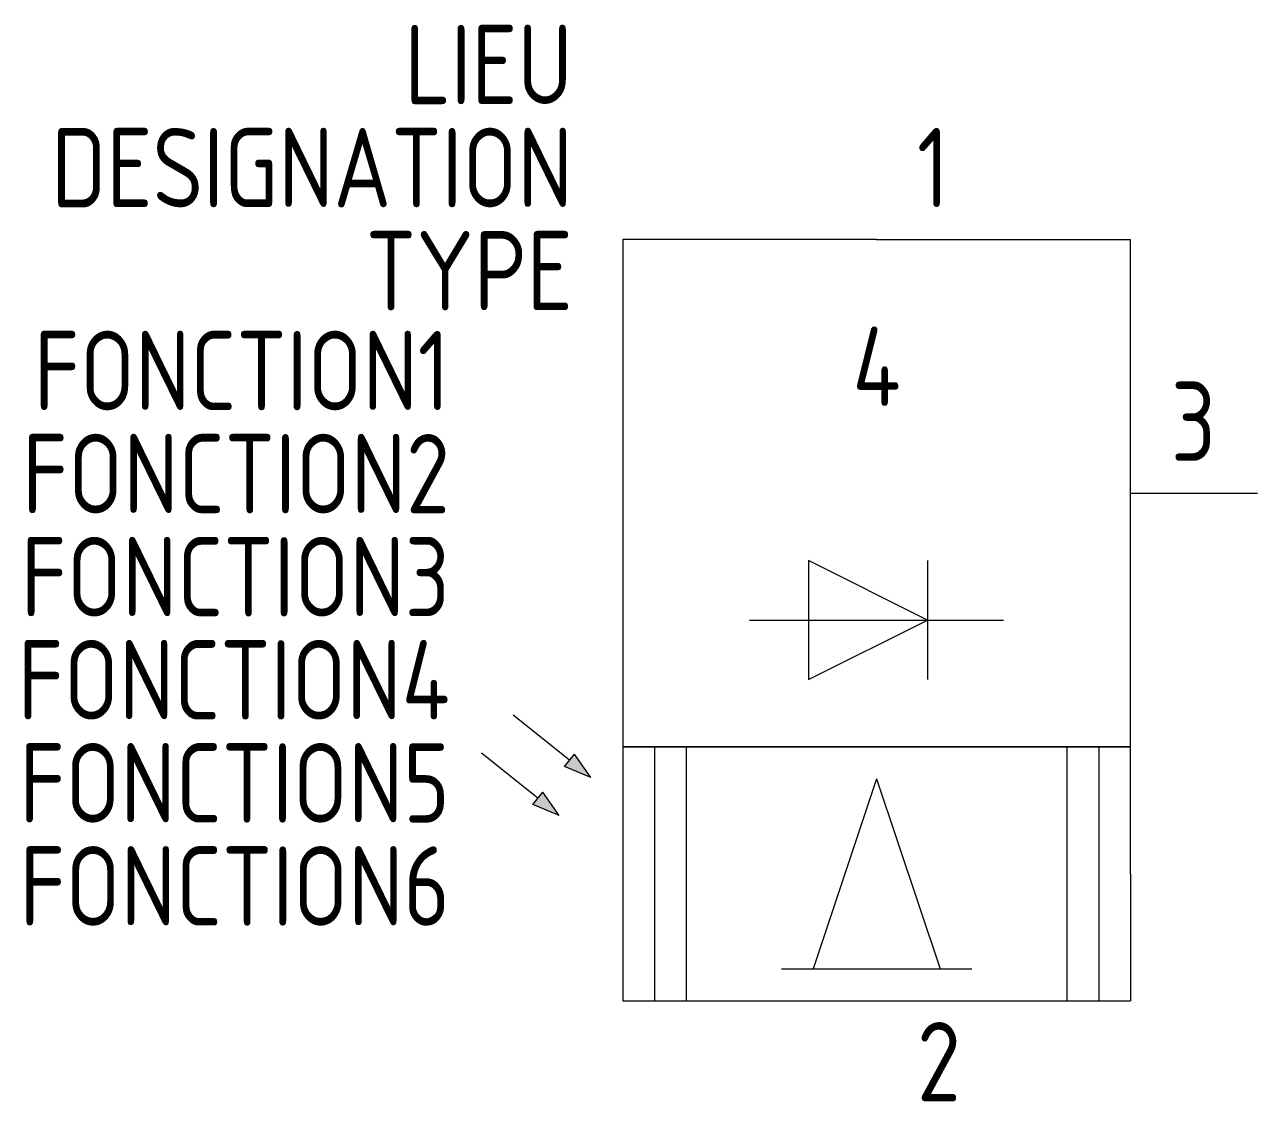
# Model space of a CAD drawing. Extents: x -1611.5 to -1572.6, y -906.8 to -872.8.
import ezdxf
from ezdxf.enums import TextEntityAlignment as Align

# ---------------------------------------------------------------- set-up
doc = ezdxf.new("R2010")
doc.units = 0
doc.header["$LTSCALE"] = 0.3
for name, color, linetype in [('SYMB_FIL', 3, 'CONTINUOUS'), ('SYMB_FIL_FIN', 1, 'CONTINUOUS'), ('SYMB_TXT_CONTACT', 2, 'CONTINUOUS'), ('SYMB_TXT_NOM', 3, 'CONTINUOUS')]:
    doc.layers.add(name, color=color, linetype=linetype)
doc.styles.add('NET2_5', font='isocp.shx', dxfattribs={"width": 0.9, "height": 2.5})

msp = doc.modelspace()

# ---------------------------------------------------------------- hatches: boundary and pattern name
at = {"layer": 'SYMB_FIL'}
for points in [[(-1594.466, -896.205), (-1593.634, -896.551), (-1594.154, -895.815)], [(-1595.466, -897.405), (-1594.634, -897.751), (-1595.154, -897.015)]]:
    msp.add_hatch(color=256, dxfattribs=at).paths.add_polyline_path(points)

# ---------------------------------------------------------------- linework, layer by layer
for p, q in [((-1584.634, -879.593), (-1576.634, -879.593)), ((-1576.634, -887.593), (-1572.634, -887.593)), ((-1594.31, -896.01), (-1596.081, -894.593)), ((-1595.31, -897.21), (-1597.081, -895.793)), ((-1594.466, -896.205), (-1594.154, -895.815)), ((-1593.634, -896.551), (-1594.154, -895.815)), ((-1592.634, -895.593), (-1592.634, -899.593)), ((-1593.634, -896.551), (-1594.466, -896.205)), ((-1584.634, -896.593), (-1586.634, -902.593)), ((-1584.634, -896.593), (-1582.634, -902.593)), ((-1595.466, -897.405), (-1595.154, -897.015)), ((-1594.634, -897.751), (-1595.154, -897.015)), ((-1594.634, -897.751), (-1595.466, -897.405)), ((-1576.634, -899.593), (-1576.634, -903.593)), ((-1587.634, -902.593), (-1581.634, -902.593))]:
    msp.add_line(p, q, dxfattribs=at)
for points in [[(-1584.634, -879.593), (-1592.634, -879.593), (-1592.634, -895.593), (-1576.634, -895.593), (-1576.634, -879.593)], [(-1584.634, -895.593), (-1592.634, -895.593)], [(-1591.634, -895.593), (-1591.634, -903.593)], [(-1590.634, -895.593), (-1590.634, -903.593)], [(-1576.634, -899.593), (-1576.634, -895.593), (-1584.634, -895.593)], [(-1578.634, -895.593), (-1578.634, -903.593)], [(-1577.634, -895.593), (-1577.634, -903.593)], [(-1592.634, -899.593), (-1592.634, -903.593)], [(-1592.634, -903.593), (-1584.634, -903.593)], [(-1584.634, -903.593), (-1576.634, -903.593)]]:
    msp.add_lwpolyline(points, dxfattribs=at)
at = {"layer": 'SYMB_FIL_FIN'}
for p, q in [((-1586.784, -889.718), (-1586.784, -893.468)), ((-1583.034, -891.593), (-1586.784, -889.718)), ((-1583.034, -889.718), (-1583.034, -893.468)), ((-1588.634, -891.593), (-1580.634, -891.593)), ((-1586.784, -893.468), (-1583.034, -891.593))]:
    msp.add_line(p, q, dxfattribs=at)

# ---------------------------------------------------------------- texts
at = {"layer": 'SYMB_TXT_CONTACT', "style": 'NET2_5', "width": 0.9, "flags": 8}
for tag, p in [('1', (-1583.359, -878.577)), ('3', (-1575.359, -886.577)), ('2', (-1583.359, -906.767))]:
    msp.add_attdef(tag, p, '', height=2.5, dxfattribs=at)
msp.add_attdef('4', text='G', height=2.5, dxfattribs=at).set_placement((-1584.634, -883.593), align=Align.MIDDLE_CENTER)
at = {"layer": 'SYMB_TXT_NOM', "style": 'NET2_5', "width": 0.9, "flags": 8}
for tag, text, p in [('LIEU', '', (-1594.209, -875.327)), ('DESIGNATION', '?', (-1594.209, -878.577)), ('TYPE', '', (-1594.209, -881.827)), ('FONCTION1', '', (-1598.081, -884.977)), ('FONCTION2', '', (-1598.081, -888.227)), ('FONCTION3', '', (-1598.081, -891.477)), ('FONCTION4', '', (-1598.081, -894.727)), ('FONCTION5', '', (-1598.081, -897.977)), ('FONCTION6', '', (-1598.081, -901.227))]:
    msp.add_attdef(tag, text=text, height=2.5, dxfattribs=at).set_placement(p, align=Align.RIGHT)

doc.saveas('drawing.dxf')
